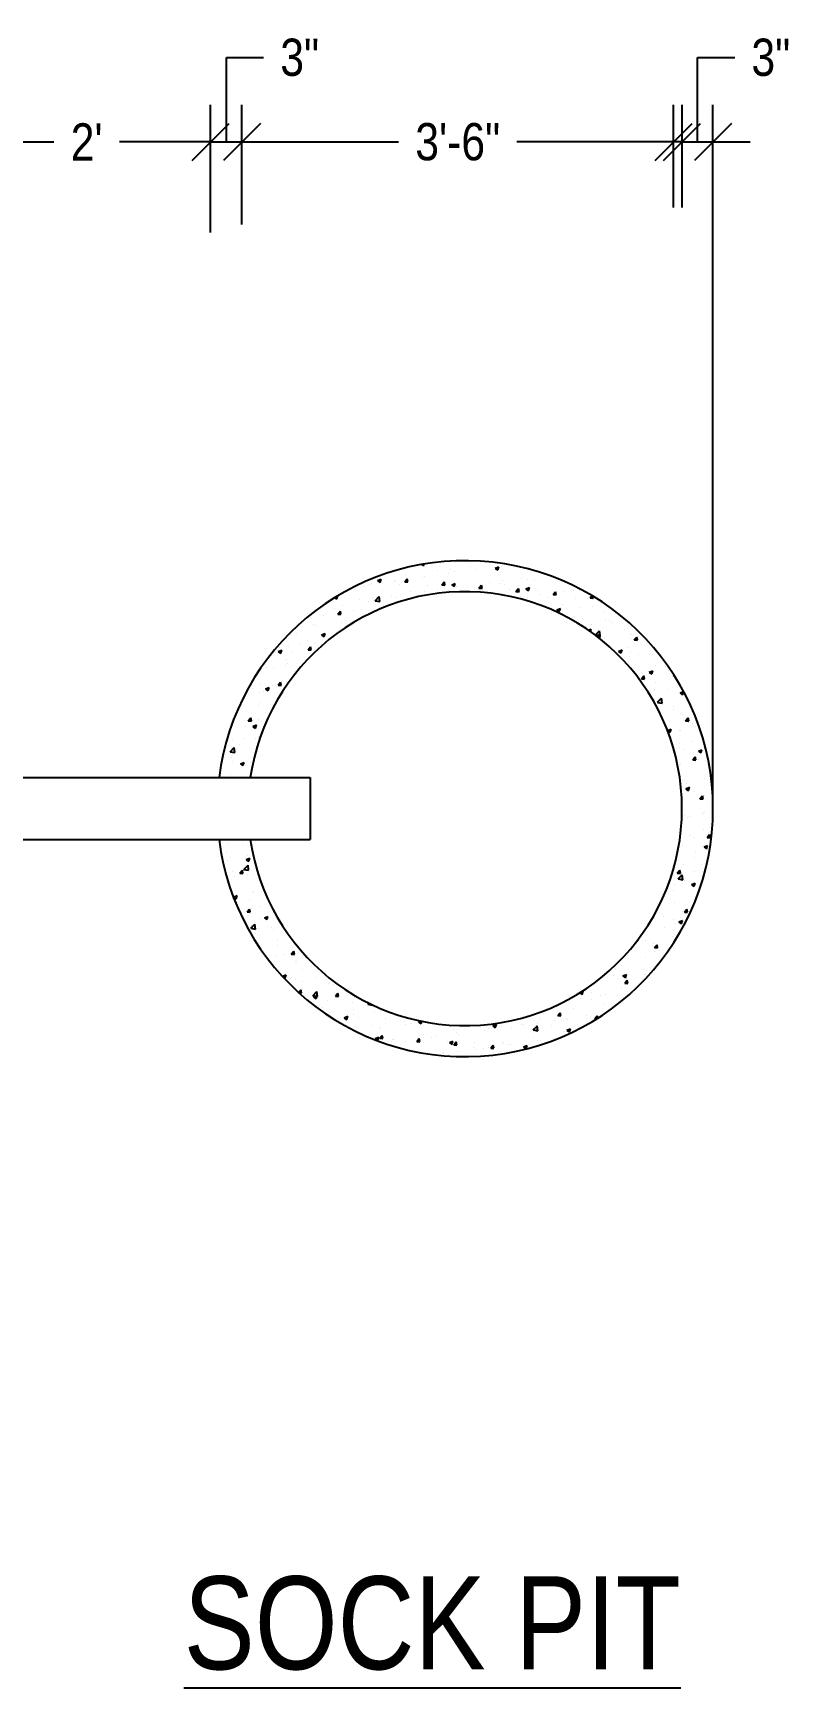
# Model space of a CAD drawing. Header units: inches. Extents: x 2738 to 3098, y 1543 to 1887.
# Drawn here: x 3024.2 to 3098.1, y 1727 to 1887.2 of the extents above; entities that cross this region are included whole.
import ezdxf

# ---------------------------------------------------------------- set-up
doc = ezdxf.new("R2010")
doc.units = ezdxf.units.IN
doc.header["$LTSCALE"] = 15
doc.header["$MEASUREMENT"] = 0
for name, color, linetype in [('Dim', 7, 'Continuous'), ('Hatch', 8, 'Continuous'), ('Pipe', 6, 'Continuous'), ('Sock Pit', 3, 'Continuous'), ('Text', 4, 'Continuous')]:
    doc.layers.add(name, color=color, linetype=linetype)
doc.styles.add('AR_Arial Narrow', font='ARIALN.TTF')
doc.dimstyles.new('AR_1.0_', dxfattribs={"dimscale": 20, "dimtxt": 0.18, "dimasz": 0.18, "dimexe": 0.18, "dimexo": 0.0625, "dimgap": 0.09, "dimtad": 0, "dimtih": 1, "dimtoh": 1, "dimdec": 4, "dimzin": 0, "dimdsep": 46, "dimlunit": 4, "dimtxsty": 'AR_Arial Narrow', "dimblk": 'OBLIQUE', "dimcen": 0.09, "dimadec": 0, "dimazin": 0, "dimtfac": 1, "dimtdec": 4, "dimtofl": 0, "dimtmove": 0, "dimatfit": 3, "dimfxl": 1, "dimtolj": 1, "dimtzin": 0, "dimarcsym": 0})

# ---------------------------------------------------------------- blocks, each defined once
blk = doc.blocks.new('_Oblique')
at = {"color": 0, "linetype": 'ByBlock', "lineweight": -2}
blk.add_line((-0.5, -0.5), (0.5, 0.5), dxfattribs=at)
blk = doc.blocks.new('*D31')
at = {"layer": 'Defpoints', "color": 0, "transparency": 16777216}
for p in [(3041.38, 1876.63), (3017.38, 1866.61), (3041.38, 1866.61)]:
    blk.add_point(p, dxfattribs=at)
at = {"layer": 'Dim', "color": 0, "lineweight": -2, "transparency": 16777216}
for p, q in [((3017.38, 1867.86), (3017.38, 1880.23)), ((3041.38, 1867.86), (3041.38, 1880.23)), ((3017.38, 1876.63), (3026.2, 1876.63)), ((3041.38, 1876.63), (3032.57, 1876.63))]:
    blk.add_line(p, q, dxfattribs=at)
at = {"layer": 'Dim', "color": 0, "lineweight": -2, "transparency": 16777216, "xscale": 3.6, "yscale": 3.6, "zscale": 3.6, "rotation": 180}
blk.add_blockref('_Oblique', (3017.38, 1876.63), dxfattribs=at)
at = {"layer": 'Dim', "color": 0, "lineweight": -2, "transparency": 16777216, "xscale": 3.6, "yscale": 3.6, "zscale": 3.6}
blk.add_blockref('_Oblique', (3041.38, 1876.63), dxfattribs=at)
at = {"layer": 'Dim', "color": 0, "transparency": 16777216, "insert": (3029.38, 1876.63), "char_height": 3.6, "attachment_point": 5, "style": 'AR_Arial Narrow'}
blk.add_mtext("\\A1;2'", dxfattribs=at)
blk = doc.blocks.new('*D32')
at = {"layer": 'Defpoints', "color": 0, "transparency": 16777216}
for p in [(3044.41, 1876.63), (3044.41, 1867.4), (3041.38, 1866.61)]:
    blk.add_point(p, dxfattribs=at)
at = {"layer": 'Dim', "color": 0, "lineweight": -2, "transparency": 16777216}
for p, q in [((3042.9, 1876.63), (3042.9, 1884.8)), ((3042.9, 1884.8), (3046.5, 1884.8)), ((3041.38, 1867.86), (3041.38, 1880.23)), ((3044.41, 1868.65), (3044.41, 1880.23)), ((3041.38, 1876.63), (3037.78, 1876.63)), ((3041.38, 1876.63), (3044.41, 1876.63)), ((3044.41, 1876.63), (3048.01, 1876.63))]:
    blk.add_line(p, q, dxfattribs=at)
at = {"layer": 'Dim', "color": 0, "lineweight": -2, "transparency": 16777216, "xscale": 3.6, "yscale": 3.6, "zscale": 3.6}
blk.add_blockref('_Oblique', (3041.38, 1876.63), dxfattribs=at)
at = {"layer": 'Dim', "color": 0, "lineweight": -2, "transparency": 16777216, "xscale": 3.6, "yscale": 3.6, "zscale": 3.6, "rotation": 180}
blk.add_blockref('_Oblique', (3044.41, 1876.63), dxfattribs=at)
at = {"layer": 'Dim', "color": 0, "transparency": 16777216, "insert": (3050, 1884.8), "char_height": 3.6, "attachment_point": 5, "style": 'AR_Arial Narrow'}
blk.add_mtext('\\A1;3"', dxfattribs=at)
blk = doc.blocks.new('*D33')
at = {"layer": 'Defpoints', "color": 0, "transparency": 16777216}
for p in [(3086.2, 1876.63), (3086.2, 1869.03), (3044.41, 1867.4)]:
    blk.add_point(p, dxfattribs=at)
at = {"layer": 'Dim', "color": 0, "lineweight": -2, "transparency": 16777216}
for p, q in [((3044.41, 1868.65), (3044.41, 1880.23)), ((3086.2, 1870.28), (3086.2, 1880.23)), ((3044.41, 1876.63), (3059.58, 1876.63)), ((3086.2, 1876.63), (3071.03, 1876.63))]:
    blk.add_line(p, q, dxfattribs=at)
at = {"layer": 'Dim', "color": 0, "lineweight": -2, "transparency": 16777216, "xscale": 3.6, "yscale": 3.6, "zscale": 3.6, "rotation": 180}
blk.add_blockref('_Oblique', (3044.41, 1876.63), dxfattribs=at)
at = {"layer": 'Dim', "color": 0, "lineweight": -2, "transparency": 16777216, "xscale": 3.6, "yscale": 3.6, "zscale": 3.6}
blk.add_blockref('_Oblique', (3086.2, 1876.63), dxfattribs=at)
at = {"layer": 'Dim', "color": 0, "transparency": 16777216, "insert": (3065.3, 1876.63), "char_height": 3.6, "width": 12.152, "attachment_point": 5, "style": 'AR_Arial Narrow'}
blk.add_mtext('\\A1;3\'-6"', dxfattribs=at)
blk = doc.blocks.new('*D34')
at = {"layer": 'Defpoints', "color": 0, "transparency": 16777216}
for p in [(3090.01, 1876.63), (3087.01, 1869.03), (3090.01, 1812.11)]:
    blk.add_point(p, dxfattribs=at)
at = {"layer": 'Dim', "color": 0, "lineweight": -2, "transparency": 16777216}
for p, q in [((3088.51, 1876.63), (3088.51, 1884.8)), ((3088.51, 1884.8), (3092.11, 1884.8)), ((3087.01, 1870.28), (3087.01, 1880.23)), ((3090.01, 1813.36), (3090.01, 1880.23)), ((3087.01, 1876.63), (3083.41, 1876.63)), ((3087.01, 1876.63), (3090.01, 1876.63)), ((3090.01, 1876.63), (3093.61, 1876.63))]:
    blk.add_line(p, q, dxfattribs=at)
at = {"layer": 'Dim', "color": 0, "lineweight": -2, "transparency": 16777216, "xscale": 3.6, "yscale": 3.6, "zscale": 3.6}
blk.add_blockref('_Oblique', (3087.01, 1876.63), dxfattribs=at)
at = {"layer": 'Dim', "color": 0, "lineweight": -2, "transparency": 16777216, "xscale": 3.6, "yscale": 3.6, "zscale": 3.6, "rotation": 180}
blk.add_blockref('_Oblique', (3090.01, 1876.63), dxfattribs=at)
at = {"layer": 'Dim', "color": 0, "transparency": 16777216, "insert": (3095.61, 1884.8), "char_height": 3.6, "attachment_point": 5, "style": 'AR_Arial Narrow'}
blk.add_mtext('\\A1;3"', dxfattribs=at)

msp = doc.modelspace()

# ---------------------------------------------------------------- linework, layer by layer
at = {"layer": 'Hatch', "linetype": 'Continuous'}
for p, q in [((3061.80349, 1835.73733), (3061.98026, 1835.6181)), ((3061.98023, 1835.61809), (3062.03359, 1835.77711)), ((3064.63645, 1835.3011), (3064.63645, 1835.3011)), ((3066.53011, 1835.5504), (3066.53011, 1835.5504)), ((3067.90256, 1835.56536), (3067.90256, 1835.56536)), ((3068.91719, 1835.38541), (3069.26729, 1835.5198)), ((3068.91719, 1835.38541), (3069.16591, 1835.21766)), ((3069.16588, 1835.21765), (3069.26726, 1835.5198)), ((3069.53705, 1835.54056), (3069.53705, 1835.54056)), ((3056.75468, 1833.82138), (3056.75468, 1833.82138)), ((3056.99616, 1833.91887), (3056.99616, 1833.91887)), ((3057.08164, 1834.30649), (3057.08164, 1834.30649)), ((3057.53043, 1834.1732), (3057.88053, 1834.30759)), ((3057.53043, 1834.1732), (3057.77915, 1834.00544)), ((3057.77912, 1834.00543), (3057.8805, 1834.30758)), ((3058.33334, 1834.47128), (3058.33334, 1834.47128)), ((3059.15477, 1834.06378), (3059.15477, 1834.06378)), ((3059.32186, 1834.17344), (3059.32186, 1834.17344)), ((3059.66527, 1833.8061), (3059.66527, 1833.8061)), ((3060.17825, 1834.07413), (3060.4193, 1834.3614)), ((3060.17825, 1834.07413), (3060.47711, 1834.04798)), ((3060.227, 1834.72058), (3060.227, 1834.72058)), ((3060.47709, 1834.04794), (3060.41928, 1834.36136)), ((3061.84739, 1834.49353), (3061.84739, 1834.49353)), ((3062.0707, 1834.56431), (3062.0707, 1834.56431)), ((3062.33438, 1833.69332), (3062.33438, 1833.69332)), ((3063.38475, 1835.13631), (3063.38475, 1835.13631)), ((3063.76455, 1833.76037), (3064.0056, 1834.04764)), ((3063.76455, 1833.76037), (3064.06341, 1833.73422)), ((3064.0634, 1833.73418), (3064.00558, 1834.0476)), ((3064.44433, 1834.86841), (3064.44433, 1834.86841)), ((3064.71608, 1833.77276), (3065.06617, 1833.90715)), ((3064.71608, 1833.77276), (3064.96479, 1833.605)), ((3064.96477, 1833.60499), (3065.06615, 1833.90714)), ((3064.98663, 1835.06483), (3064.98663, 1835.06483)), ((3067.01151, 1835.22046), (3067.01151, 1835.22046)), ((3067.35085, 1833.44661), (3067.5919, 1833.73388)), ((3067.6497, 1833.42042), (3067.59188, 1833.73384)), ((3068.37251, 1833.99407), (3068.37251, 1833.99407)), ((3069.47625, 1833.87609), (3069.47625, 1833.87609)), ((3069.62421, 1834.15886), (3069.62421, 1834.15886)), ((3069.81211, 1833.81558), (3069.81211, 1833.81558)), ((3071.51787, 1834.40817), (3071.51787, 1834.40817)), ((3072.07318, 1834.25097), (3072.07318, 1834.25097)), ((3072.72804, 1834.3161), (3072.72804, 1834.3161)), ((3053.38661, 1832.5219), (3053.57803, 1832.39278)), ((3053.57801, 1832.39278), (3053.67939, 1832.69492)), ((3053.65564, 1832.6858), (3053.67941, 1832.69493)), ((3055.38128, 1833.36002), (3055.38128, 1833.36002)), ((3055.76629, 1832.33443), (3055.76629, 1832.33443)), ((3056.23884, 1833.56326), (3056.23884, 1833.56326)), ((3056.69388, 1832.15691), (3056.69388, 1832.15691)), ((3057.01799, 1832.49922), (3057.01799, 1832.49922)), ((3057.30327, 1832.23345), (3057.74795, 1832.16448)), ((3057.30368, 1832.23388), (3057.69312, 1832.63976)), ((3057.74795, 1832.16449), (3057.69271, 1832.63934)), ((3058.05039, 1833.24725), (3058.05039, 1833.24725)), ((3058.91165, 1832.74852), (3058.91165, 1832.74852)), ((3059.26106, 1832.50897), (3059.26106, 1832.50897)), ((3060.71951, 1833.13447), (3060.71951, 1833.13447)), ((3061.7866, 1832.82906), (3061.7866, 1832.82906)), ((3062.0694, 1833.16425), (3062.0694, 1833.16425)), ((3063.3211, 1833.32904), (3063.3211, 1833.32904)), ((3063.38862, 1833.0217), (3063.38862, 1833.0217)), ((3064.38353, 1833.20394), (3064.38353, 1833.20394)), ((3065.00349, 1833.58055), (3065.00349, 1833.58055)), ((3065.21476, 1833.57835), (3065.21476, 1833.57835)), ((3066.89618, 1833.31505), (3066.89618, 1833.31505)), ((3066.95071, 1833.55599), (3066.95071, 1833.55599)), ((3067.35086, 1833.44661), (3067.64971, 1833.42046)), ((3067.6726, 1833.46778), (3067.6726, 1833.46778)), ((3070.34172, 1833.355), (3070.34172, 1833.355)), ((3070.93716, 1833.13285), (3071.1782, 1833.42011)), ((3070.93716, 1833.13285), (3071.23601, 1833.1067)), ((3071.236, 1833.10666), (3071.17818, 1833.42008)), ((3071.39596, 1832.68338), (3071.39596, 1832.68338)), ((3071.90173, 1833.37232), (3072.25182, 1833.50671)), ((3071.90173, 1833.37232), (3072.15044, 1833.20456)), ((3072.01238, 1832.5865), (3072.01238, 1832.5865)), ((3072.15041, 1833.20455), (3072.2518, 1833.5067)), ((3073.01083, 1833.24223), (3073.01083, 1833.24223)), ((3073.36027, 1832.85183), (3073.36027, 1832.85183)), ((3074.06507, 1832.5706), (3074.06507, 1832.5706)), ((3074.52346, 1832.81909), (3074.7645, 1833.10635)), ((3074.52346, 1832.81909), (3074.82232, 1832.79294)), ((3074.57956, 1832.93855), (3074.57956, 1832.93855)), ((3074.61197, 1833.01662), (3074.61197, 1833.01662)), ((3074.8223, 1832.7929), (3074.76448, 1833.10631)), ((3075.67994, 1833.12945), (3075.67994, 1833.12945)), ((3076.50563, 1833.26593), (3076.50563, 1833.26593)), ((3076.73418, 1832.45783), (3076.73418, 1832.45783)), ((3077.1051, 1833.25865), (3077.1051, 1833.25865)), ((3078.10976, 1832.50533), (3078.29407, 1832.72498)), ((3078.10976, 1832.50533), (3078.40862, 1832.47918)), ((3078.35347, 1832.33383), (3078.35347, 1832.33383)), ((3078.4086, 1832.47914), (3078.37184, 1832.67844)), ((3052.31653, 1830.81243), (3052.31653, 1830.81243)), ((3052.60854, 1831.9187), (3052.60854, 1831.9187)), ((3053.33229, 1831.4901), (3053.33229, 1831.4901)), ((3053.69941, 1830.94069), (3053.94045, 1831.22796)), ((3053.69941, 1830.94069), (3053.99827, 1830.91454)), ((3053.99825, 1830.9145), (3053.94044, 1831.22792)), ((3054.09694, 1831.78203), (3054.09694, 1831.78203)), ((3055.23246, 1831.31295), (3055.23246, 1831.31295)), ((3055.70264, 1830.52716), (3055.70264, 1830.52716)), ((3056.0014, 1831.37733), (3056.0014, 1831.37733)), ((3058.14839, 1831.81348), (3058.14839, 1831.81348)), ((3074.88626, 1831.35923), (3075.23636, 1831.49361)), ((3074.88626, 1831.35923), (3075.13498, 1831.19147)), ((3075.13495, 1831.19146), (3075.23633, 1831.49361)), ((3075.19028, 1831.29387), (3075.19028, 1831.29387)), ((3075.43754, 1831.83331), (3075.43754, 1831.83331)), ((3076.63561, 1830.73547), (3076.63561, 1830.73547)), ((3077.0443, 1831.59418), (3077.0443, 1831.59418)), ((3077.35429, 1830.47513), (3077.35429, 1830.47513)), ((3078.34804, 1831.70959), (3078.34804, 1831.70959)), ((3079.55154, 1831.236), (3079.55154, 1831.236)), ((3079.59974, 1831.87438), (3079.59974, 1831.87438)), ((3049.6895, 1829.0479), (3049.6895, 1829.0479)), ((3051.29319, 1829.94665), (3051.29319, 1829.94665)), ((3051.51061, 1829.79747), (3051.51061, 1829.79747)), ((3052.11275, 1828.93479), (3052.46284, 1829.06918)), ((3052.11275, 1828.93479), (3052.36146, 1828.76703)), ((3052.35861, 1828.93513), (3052.35861, 1828.93513)), ((3052.36143, 1828.76703), (3052.46281, 1829.06917)), ((3054.03615, 1830.11756), (3054.03615, 1830.11756)), ((3054.45094, 1830.36237), (3054.45094, 1830.36237)), ((3077.95515, 1829.37851), (3078.22089, 1829.48052)), ((3078.14262, 1829.24731), (3078.22087, 1829.48051)), ((3078.28439, 1829.90233), (3078.28439, 1829.90233)), ((3078.54516, 1828.9857), (3078.54516, 1828.9857)), ((3078.64809, 1828.92306), (3079.09277, 1828.85409)), ((3078.64851, 1828.92349), (3079.03795, 1829.32938)), ((3078.81133, 1828.75368), (3079.04456, 1829.03163)), ((3079.09277, 1828.8541), (3079.03753, 1829.32895)), ((3079.10236, 1828.71818), (3079.04454, 1829.03159)), ((3079.58043, 1830.30459), (3079.58043, 1830.30459)), ((3080.02341, 1830.36236), (3080.02341, 1830.36236)), ((3080.17805, 1830.15163), (3080.17805, 1830.15163)), ((3081.46109, 1829.48622), (3081.46109, 1829.48622)), ((3082.08682, 1828.99217), (3082.08682, 1828.99217)), ((3047.91163, 1827.32214), (3048.26173, 1827.45652)), ((3047.91163, 1827.32214), (3048.16035, 1827.15438)), ((3048.08418, 1827.72528), (3048.08418, 1827.72528)), ((3048.16032, 1827.15437), (3048.2617, 1827.45652)), ((3048.88263, 1827.78095), (3048.88263, 1827.78095)), ((3049.19416, 1827.32858), (3049.19416, 1827.32858)), ((3049.97784, 1827.97459), (3049.97784, 1827.97459)), ((3050.74374, 1828.37628), (3050.74374, 1828.37628)), ((3050.80686, 1827.49349), (3051.04791, 1827.78076)), ((3050.80686, 1827.49349), (3051.10572, 1827.46734)), ((3051.10571, 1827.4673), (3051.04789, 1827.78072)), ((3051.44981, 1828.133), (3051.44981, 1828.133)), ((3078.82598, 1828.7424), (3079.10237, 1828.71822)), ((3079.51963, 1828.64012), (3079.51963, 1828.64012)), ((3080.85533, 1827.33304), (3081.20543, 1827.46743)), ((3080.85533, 1827.33304), (3081.10405, 1827.16528)), ((3081.10402, 1827.16527), (3081.2054, 1827.46742)), ((3081.71885, 1827.69461), (3081.71885, 1827.69461)), ((3082.02045, 1828.5953), (3082.02045, 1828.5953)), ((3082.02602, 1827.3277), (3082.02602, 1827.3277)), ((3082.38981, 1828.43061), (3082.63086, 1828.71787)), ((3082.38982, 1828.43061), (3082.68867, 1828.40446)), ((3082.68866, 1828.40442), (3082.63084, 1828.71783)), ((3083.27215, 1828.76009), (3083.27215, 1828.76009)), ((3046.76883, 1825.75322), (3046.76883, 1825.75322)), ((3047.4763, 1825.73023), (3047.4763, 1825.73023)), ((3048.66249, 1826.00253), (3048.66249, 1826.00253)), ((3048.69474, 1826.50636), (3048.69474, 1826.50636)), ((3048.82183, 1826.11648), (3048.82183, 1826.11648)), ((3050.39223, 1826.23075), (3050.39223, 1826.23075)), ((3081.9568, 1826.78803), (3081.9568, 1826.78803)), ((3082.77308, 1827.02298), (3082.77308, 1827.02298)), ((3083.85046, 1827.03733), (3083.85046, 1827.03733)), ((3084.17059, 1827.00343), (3084.17059, 1827.00343)), ((3084.49075, 1825.98333), (3084.49075, 1825.98333)), ((3085.36866, 1825.90559), (3085.36866, 1825.90559)), ((3046.1641, 1824.07713), (3046.1641, 1824.07713)), ((3047.91432, 1824.04629), (3048.15536, 1824.33356)), ((3048.21316, 1824.0201), (3048.15535, 1824.33352)), ((3048.76103, 1824.45201), (3048.76103, 1824.45201)), ((3082.45273, 1825.40507), (3082.45273, 1825.40507)), ((3082.53512, 1825.06527), (3082.53512, 1825.06527)), ((3083.08357, 1824.66964), (3083.32462, 1824.95691)), ((3083.08357, 1824.66965), (3083.38243, 1824.6435)), ((3083.38241, 1824.64346), (3083.3246, 1824.95687)), ((3083.3932, 1825.04029), (3083.3932, 1825.04029)), ((3083.83987, 1825.31994), (3084.18996, 1825.45433)), ((3083.83987, 1825.31994), (3084.08858, 1825.15218)), ((3084.08856, 1825.15218), (3084.18994, 1825.45432)), ((3084.42995, 1824.31886), (3084.42995, 1824.31886)), ((3085.69287, 1825.481), (3085.69287, 1825.481)), ((3086.06231, 1824.92751), (3086.06231, 1824.92751)), ((3045.45349, 1823.78117), (3045.45349, 1823.78117)), ((3046.10619, 1823.39253), (3046.10619, 1823.39253)), ((3046.46992, 1823.47992), (3046.46992, 1823.47992)), ((3046.69506, 1823.69639), (3047.04515, 1823.83077)), ((3046.69506, 1823.69639), (3046.94377, 1823.52863)), ((3046.94374, 1823.52862), (3047.04512, 1823.83077)), ((3047.34715, 1824.03047), (3047.34715, 1824.03047)), ((3047.72107, 1823.95138), (3047.72107, 1823.95138)), ((3047.91432, 1824.04629), (3048.21318, 1824.02014)), ((3084.36228, 1823.65529), (3084.36228, 1823.65529)), ((3084.36915, 1822.65439), (3084.36915, 1822.65439)), ((3084.37752, 1823.50894), (3084.37752, 1823.50894)), ((3084.64761, 1822.39771), (3085.03705, 1822.80359)), ((3085.09187, 1822.32831), (3085.03663, 1822.80316)), ((3085.62922, 1823.67373), (3085.62922, 1823.67373)), ((3086.8244, 1823.30685), (3087.16529, 1823.4377)), ((3086.82441, 1823.30685), (3087.07312, 1823.13909)), ((3086.96609, 1823.02927), (3086.96609, 1823.02927)), ((3087.07309, 1823.13908), (3087.17021, 1823.42851)), ((3044.0572, 1821.52261), (3044.0572, 1821.52261)), ((3044.13814, 1821.80911), (3044.13814, 1821.80911)), ((3045.02177, 1820.59909), (3045.26282, 1820.88636)), ((3045.32062, 1820.5729), (3045.2628, 1820.88632)), ((3046.0318, 1822.05841), (3046.0318, 1822.05841)), ((3046.1033, 1822.41266), (3046.1033, 1822.41266)), ((3046.72631, 1821.40983), (3046.72631, 1821.40983)), ((3084.64719, 1822.39727), (3085.09187, 1822.3283)), ((3085.08864, 1822.37254), (3085.08864, 1822.37254)), ((3086.14288, 1821.70091), (3086.14288, 1821.70091)), ((3086.20753, 1821.95098), (3086.20753, 1821.95098)), ((3086.90529, 1821.3648), (3086.90529, 1821.3648)), ((3087.07177, 1821.1725), (3087.07177, 1821.1725)), ((3087.36363, 1820.59492), (3087.60467, 1820.88219)), ((3087.66247, 1820.56874), (3087.60466, 1820.88215)), ((3043.34755, 1819.99608), (3043.34755, 1819.99608)), ((3043.51697, 1820.4281), (3043.51697, 1820.4281)), ((3044.71645, 1820.08635), (3044.71645, 1820.08635)), ((3045.02178, 1820.59909), (3045.32063, 1820.57294)), ((3045.47848, 1820.07064), (3045.82857, 1820.20502)), ((3045.47848, 1820.07064), (3045.72719, 1819.90288)), ((3045.72717, 1819.90287), (3045.82855, 1820.20502)), ((3046.0425, 1820.74819), (3046.0425, 1820.74819)), ((3046.26348, 1820.4966), (3046.26348, 1820.4966)), ((3085.60783, 1819.6811), (3085.95792, 1819.81549)), ((3085.60783, 1819.6811), (3085.85654, 1819.51334)), ((3085.85651, 1819.51333), (3085.9579, 1819.81548)), ((3086.76299, 1819.71822), (3086.76299, 1819.71822)), ((3086.84449, 1819.70033), (3086.84449, 1819.70033)), ((3087.36363, 1820.59492), (3087.66249, 1820.56878)), ((3088.04994, 1820.39465), (3088.04994, 1820.39465)), ((3088.26985, 1820.07466), (3088.26985, 1820.07466)), ((3043.08352, 1818.96763), (3043.08352, 1818.96763)), ((3043.28375, 1817.6221), (3043.67319, 1818.02798)), ((3043.4011, 1818.11429), (3043.4011, 1818.11429)), ((3043.45617, 1818.76363), (3043.45617, 1818.76363)), ((3043.72802, 1817.55271), (3043.67278, 1818.02756)), ((3044.13776, 1818.29601), (3044.13776, 1818.29601)), ((3044.54563, 1818.89824), (3044.54563, 1818.89824)), ((3045.75264, 1818.85486), (3045.75264, 1818.85486)), ((3045.9817, 1819.08372), (3045.9817, 1819.08372)), ((3086.73459, 1818.42259), (3086.73459, 1818.42259)), ((3086.78369, 1818.03586), (3086.78369, 1818.03586)), ((3087.26347, 1817.82436), (3087.26347, 1817.82436)), ((3087.98629, 1818.58738), (3087.98629, 1818.58738)), ((3088.59236, 1817.668), (3088.94246, 1817.80239)), ((3088.59236, 1817.668), (3088.84108, 1817.50025)), ((3088.84105, 1817.50024), (3088.94243, 1817.80238)), ((3043.28334, 1817.62167), (3043.72803, 1817.5527)), ((3043.39537, 1817.09916), (3043.39537, 1817.09916)), ((3043.53925, 1816.64794), (3043.53925, 1816.64794)), ((3044.2619, 1816.44489), (3044.612, 1816.57927)), ((3044.2619, 1816.44489), (3044.51062, 1816.27713)), ((3044.51059, 1816.27712), (3044.61197, 1816.57927)), ((3044.75788, 1816.31331), (3044.75788, 1816.31331)), ((3045.24351, 1816.55796), (3045.24351, 1816.55796)), ((3086.67094, 1816.61532), (3086.67094, 1816.61532)), ((3086.72289, 1816.37139), (3086.72289, 1816.37139)), ((3086.84356, 1816.49162), (3086.84356, 1816.49162)), ((3088.05739, 1816.83396), (3088.29843, 1817.12123)), ((3088.05739, 1816.83396), (3088.35625, 1816.80782)), ((3088.35623, 1816.80778), (3088.29841, 1817.12119)), ((3088.45843, 1817.05047), (3088.45843, 1817.05047)), ((3088.5646, 1816.86462), (3088.5646, 1816.86462)), ((3089.29007, 1816.72345), (3089.29007, 1816.72345)), ((3089.51267, 1816.37884), (3089.51267, 1816.37884)), ((3043.33457, 1815.43469), (3043.33457, 1815.43469)), ((3087.05703, 1814.84104), (3087.05703, 1814.84104)), ((3087.24925, 1814.89256), (3087.24925, 1814.89256)), ((3087.46367, 1814.50892), (3087.46367, 1814.50892)), ((3089.22927, 1815.05898), (3089.22927, 1815.05898)), ((3087.37579, 1814.04225), (3087.72588, 1814.17664)), ((3087.37579, 1814.04225), (3087.6245, 1813.8745)), ((3087.62447, 1813.87449), (3087.72585, 1814.17663)), ((3088.25511, 1813.7432), (3088.25511, 1813.7432)), ((3088.75114, 1813.073), (3088.99219, 1813.36027)), ((3088.75114, 1813.073), (3089.05, 1813.04686)), ((3089.04998, 1813.04682), (3088.99217, 1813.36023)), ((3089.09165, 1813.33623), (3089.09165, 1813.33623)), ((3089.16848, 1813.39451), (3089.16848, 1813.39451)), ((3087.24872, 1811.4929), (3087.24872, 1811.4929)), ((3087.54424, 1811.28232), (3087.54424, 1811.28232)), ((3087.77631, 1811.36417), (3087.77631, 1811.36417)), ((3089.02801, 1811.52896), (3089.02801, 1811.52896)), ((3089.10768, 1811.73004), (3089.10768, 1811.73004)), ((3089.15911, 1811.84117), (3089.15911, 1811.84117)), ((3089.04688, 1810.06557), (3089.04688, 1810.06557)), ((3089.60632, 1809.80621), (3089.60632, 1809.80621)), ((3043.09137, 1808.77681), (3043.09137, 1808.77681)), ((3043.12748, 1809.08382), (3043.12748, 1809.08382)), ((3044.48488, 1808.54904), (3044.48488, 1808.54904)), ((3087.04229, 1808.50958), (3087.04229, 1808.50958)), ((3087.71266, 1809.5569), (3087.71266, 1809.5569)), ((3088.16435, 1809.29963), (3088.16435, 1809.29963)), ((3088.98608, 1808.4011), (3088.98608, 1808.4011)), ((3089.14374, 1808.40341), (3089.49384, 1808.5378)), ((3089.14375, 1808.40341), (3089.39246, 1808.23565)), ((3089.39243, 1808.23564), (3089.49381, 1808.53779)), ((3089.4449, 1809.31204), (3089.68594, 1809.59931)), ((3089.4449, 1809.31204), (3089.74376, 1809.2859)), ((3089.74374, 1809.28585), (3089.68593, 1809.59927)), ((3042.87001, 1807.99019), (3042.87001, 1807.99019)), ((3043.03057, 1807.11234), (3043.03057, 1807.11234)), ((3043.31807, 1807.33316), (3043.31807, 1807.33316)), ((3044.60954, 1806.22572), (3044.99899, 1806.6316)), ((3044.81329, 1807.18029), (3045.16338, 1807.31468)), ((3044.81329, 1807.18029), (3045.062, 1807.01253)), ((3044.96988, 1807.52749), (3044.96988, 1807.52749)), ((3045.05381, 1806.15633), (3044.99857, 1806.63118)), ((3045.06197, 1807.01252), (3045.16335, 1807.31467)), ((3087.19068, 1806.74465), (3087.19068, 1806.74465)), ((3088.24036, 1807.41175), (3088.24036, 1807.41175)), ((3088.29097, 1807.83415), (3088.29097, 1807.83415)), ((3088.92528, 1806.73663), (3088.92528, 1806.73663)), ((3042.96977, 1805.44787), (3042.96977, 1805.44787)), ((3043.49012, 1806.0075), (3043.49012, 1806.0075)), ((3043.65453, 1805.55543), (3043.65453, 1805.55543)), ((3044.2105, 1805.86901), (3044.45155, 1806.15628)), ((3044.2105, 1805.86901), (3044.50936, 1805.84286)), ((3044.50934, 1805.84282), (3044.45153, 1806.15624)), ((3044.51614, 1806.23533), (3044.51614, 1806.23533)), ((3044.60913, 1806.22529), (3045.05382, 1806.15632)), ((3044.90623, 1805.72022), (3044.90623, 1805.72022)), ((3045.4953, 1805.76797), (3045.4953, 1805.76797)), ((3086.35809, 1806.38458), (3086.35809, 1806.38458)), ((3086.55235, 1805.86484), (3086.7934, 1806.15211)), ((3086.55236, 1805.86484), (3086.85121, 1805.8387)), ((3086.63587, 1805.30269), (3087.08056, 1805.23373)), ((3086.6363, 1805.30314), (3087.02574, 1805.70902)), ((3086.8512, 1805.83865), (3086.79338, 1806.15207)), ((3086.97562, 1805.86209), (3086.97562, 1805.86209)), ((3087.08055, 1805.23374), (3087.02531, 1805.70858)), ((3087.23398, 1805.16144), (3087.23398, 1805.16144)), ((3087.92717, 1804.77766), (3088.27726, 1804.91205)), ((3088.17585, 1804.60989), (3088.27724, 1804.91204)), ((3088.24492, 1806.07303), (3088.24492, 1806.07303)), ((3088.86448, 1805.07216), (3088.86448, 1805.07216)), ((3043.50976, 1803.98503), (3043.50976, 1803.98503)), ((3043.59088, 1803.74816), (3043.59088, 1803.74816)), ((3043.59671, 1803.55454), (3043.9468, 1803.68893)), ((3043.59671, 1803.55454), (3043.84542, 1803.38678)), ((3043.8454, 1803.38677), (3043.94678, 1803.68892)), ((3045.18556, 1803.33975), (3045.18556, 1803.33975)), ((3045.43451, 1804.1035), (3045.43451, 1804.1035)), ((3045.48454, 1803.99747), (3045.48454, 1803.99747)), ((3046.42569, 1804.48555), (3046.42569, 1804.48555)), ((3085.66028, 1803.89003), (3085.66028, 1803.89003)), ((3086.19592, 1804.20311), (3086.19592, 1804.20311)), ((3086.2973, 1804.72011), (3086.2973, 1804.72011)), ((3087.92717, 1804.77766), (3088.17588, 1804.6099)), ((3044.90426, 1802.10805), (3045.1453, 1802.39531)), ((3044.90426, 1802.10805), (3045.20312, 1802.0819)), ((3045.2031, 1802.08186), (3045.14529, 1802.39528)), ((3045.37371, 1802.43903), (3045.37371, 1802.43903)), ((3046.2398, 1802.66812), (3046.2398, 1802.66812)), ((3046.58124, 1801.54145), (3046.93134, 1801.67583)), ((3046.82993, 1801.37368), (3046.93131, 1801.67583)), ((3047.32695, 1802.44113), (3047.32695, 1802.44113)), ((3085.22225, 1801.64813), (3085.22225, 1801.64813)), ((3086.2365, 1803.05564), (3086.2365, 1803.05564)), ((3087.02754, 1802.17813), (3087.02754, 1802.17813)), ((3087.24611, 1802.10388), (3087.48716, 1802.39115)), ((3087.24611, 1802.10388), (3087.54497, 1802.07773)), ((3087.54495, 1802.07769), (3087.48714, 1802.39111)), ((3087.50268, 1802.3337), (3087.50268, 1802.3337)), ((3045.27203, 1800.5271), (3045.71671, 1800.45813)), ((3045.27244, 1800.52753), (3045.66188, 1800.93342)), ((3045.31291, 1800.77456), (3045.31291, 1800.77456)), ((3045.71671, 1800.45814), (3045.66146, 1800.93299)), ((3046.0116, 1800.46908), (3046.0116, 1800.46908)), ((3046.21925, 1801.50223), (3046.21925, 1801.50223)), ((3046.58124, 1801.54145), (3046.82996, 1801.37369)), ((3046.85992, 1800.68543), (3046.85992, 1800.68543)), ((3047.2633, 1800.63386), (3047.2633, 1800.63386)), ((3047.41733, 1800.4044), (3047.41733, 1800.4044)), ((3047.90984, 1801.14944), (3047.90984, 1801.14944)), ((3085.30969, 1800.57977), (3085.30969, 1800.57977)), ((3086.1757, 1801.39117), (3086.1757, 1801.39117)), ((3086.18733, 1800.36164), (3086.18733, 1800.36164)), ((3086.27649, 1800.97651), (3086.27649, 1800.97651)), ((3086.71059, 1801.15191), (3087.06068, 1801.2863)), ((3086.71059, 1801.15191), (3086.9593, 1800.98415)), ((3086.95928, 1800.98414), (3087.06066, 1801.28629)), ((3047.84161, 1798.91111), (3047.84161, 1798.91111)), ((3047.84904, 1799.48497), (3047.84904, 1799.48497)), ((3049.32688, 1798.65462), (3049.32688, 1798.65462)), ((3082.72242, 1799.39562), (3082.75819, 1799.37149)), ((3082.75817, 1799.37149), (3082.80128, 1799.49999)), ((3083.51796, 1799.35182), (3083.51796, 1799.35182)), ((3084.22749, 1799.10659), (3084.22749, 1799.10659)), ((3084.35357, 1798.65668), (3084.59461, 1798.94395)), ((3084.35357, 1798.65668), (3084.65243, 1798.63053)), ((3084.65241, 1798.63049), (3084.5946, 1798.94391)), ((3086.1149, 1799.7267), (3086.1149, 1799.7267)), ((3047.78824, 1797.8205), (3047.78824, 1797.8205)), ((3048.55536, 1798.01768), (3048.55536, 1798.01768)), ((3049.18431, 1798.03333), (3049.42536, 1798.32059)), ((3049.18432, 1798.03333), (3049.48317, 1798.00718)), ((3049.48316, 1798.00714), (3049.42534, 1798.32055)), ((3049.60959, 1797.34605), (3049.60959, 1797.34605)), ((3049.68402, 1797.35478), (3049.68402, 1797.35478)), ((3081.71423, 1797.97386), (3081.71423, 1797.97386)), ((3083.45716, 1797.68735), (3083.45716, 1797.68735)), ((3084.3033, 1798.32946), (3084.3033, 1798.32946)), ((3084.87198, 1798.38958), (3084.87198, 1798.38958)), ((3048.3492, 1795.9026), (3048.69929, 1796.03699)), ((3048.3492, 1795.9026), (3048.59791, 1795.73484)), ((3048.59789, 1795.73484), (3048.69927, 1796.03698)), ((3049.12044, 1795.6713), (3049.12044, 1795.6713)), ((3049.62037, 1795.54751), (3049.62037, 1795.54751)), ((3050.22971, 1795.36336), (3050.22971, 1795.36336)), ((3050.29463, 1796.50808), (3050.29463, 1796.50808)), ((3051.51403, 1795.79681), (3051.51403, 1795.79681)), ((3052.03637, 1796.17183), (3052.03637, 1796.17183)), ((3052.89882, 1795.25058), (3052.89882, 1795.25058)), ((3080.39888, 1796.0018), (3080.39888, 1796.0018)), ((3080.5847, 1796.66438), (3080.5847, 1796.66438)), ((3080.87083, 1795.70279), (3080.87083, 1795.70279)), ((3081.2929, 1795.9135), (3081.643, 1796.04789)), ((3081.2929, 1795.9135), (3081.54162, 1795.74574)), ((3081.46102, 1795.20948), (3081.70207, 1795.49675)), ((3081.54159, 1795.74574), (3081.64297, 1796.04788)), ((3081.63894, 1795.99276), (3081.63894, 1795.99276)), ((3081.75986, 1795.18329), (3081.70205, 1795.49671)), ((3083.25381, 1796.55161), (3083.25381, 1796.55161)), ((3083.39636, 1796.02288), (3083.39636, 1796.02288)), ((3083.55664, 1796.41752), (3083.55664, 1796.41752)), ((3049.90868, 1794.30885), (3050.11912, 1794.55963)), ((3049.95676, 1794.26548), (3050.17693, 1794.24622)), ((3050.17691, 1794.24618), (3050.1191, 1794.55959)), ((3050.23383, 1794.84362), (3050.23383, 1794.84362)), ((3050.31852, 1794.57347), (3050.31852, 1794.57347)), ((3051.27113, 1794.00131), (3051.71581, 1793.93234)), ((3051.27154, 1794.00175), (3051.66099, 1794.40763)), ((3051.33374, 1793.88951), (3051.68383, 1794.02389)), ((3051.33374, 1793.88951), (3051.58245, 1793.72175)), ((3051.58242, 1793.72174), (3051.68381, 1794.02389)), ((3051.71581, 1793.93235), (3051.66056, 1794.4072)), ((3052.75936, 1795.16371), (3052.75936, 1795.16371)), ((3053.23445, 1795.07399), (3053.23445, 1795.07399)), ((3053.35643, 1794.24048), (3053.35643, 1794.24048)), ((3053.46437, 1793.95861), (3053.70542, 1794.24587)), ((3053.46437, 1793.95861), (3053.76323, 1793.93246)), ((3053.76321, 1793.93242), (3053.7054, 1794.24583)), ((3054.60813, 1794.40527), (3054.60813, 1794.40527)), ((3055.2955, 1793.87412), (3055.2955, 1793.87412)), ((3077.1141, 1794.2858), (3077.3405, 1794.13309)), ((3077.18988, 1793.78044), (3077.18988, 1793.78044)), ((3077.21124, 1794.3467), (3077.44188, 1794.43523)), ((3077.34048, 1794.13308), (3077.44186, 1794.43523)), ((3078.24285, 1793.68626), (3078.24285, 1793.68626)), ((3078.26501, 1794.34509), (3078.26501, 1794.34509)), ((3079.08354, 1794.02974), (3079.08354, 1794.02974)), ((3079.58994, 1794.12284), (3079.58994, 1794.12284)), ((3080.81003, 1794.03832), (3080.81003, 1794.03832)), ((3081.18094, 1794.84562), (3081.18094, 1794.84562)), ((3081.46102, 1795.20948), (3081.75988, 1795.18333)), ((3082.24129, 1794.44547), (3082.24129, 1794.44547)), ((3051.92515, 1792.69561), (3051.92515, 1792.69561)), ((3052.22807, 1792.82369), (3052.22807, 1792.82369)), ((3052.69856, 1793.49924), (3052.69856, 1793.49924)), ((3052.97939, 1792.02398), (3052.97939, 1792.02398)), ((3053.29278, 1792.43321), (3053.29278, 1792.43321)), ((3054.59426, 1792.58283), (3054.59426, 1792.58283)), ((3055.144, 1793.32421), (3055.144, 1793.32421)), ((3055.18644, 1792.68252), (3055.18644, 1792.68252)), ((3055.2347, 1792.20965), (3055.2347, 1792.20965)), ((3056.60733, 1793.17371), (3057.05202, 1793.10474)), ((3056.60775, 1793.17415), (3056.70875, 1793.27942)), ((3057.05201, 1793.10475), (3057.0509, 1793.11428)), ((3057.26337, 1792.47006), (3057.26337, 1792.47006)), ((3057.80188, 1792.5617), (3057.80188, 1792.5617)), ((3073.63122, 1792.24621), (3073.63122, 1792.24621)), ((3074.98218, 1792.07604), (3075.22322, 1792.36331)), ((3074.98218, 1792.07604), (3075.28104, 1792.0499)), ((3075.28102, 1792.04986), (3075.22321, 1792.36327)), ((3075.64591, 1793.31138), (3075.64591, 1793.31138)), ((3076.54715, 1792.74674), (3076.54715, 1792.74674)), ((3077.76819, 1792.05768), (3077.76819, 1792.05768)), ((3078.18205, 1792.0218), (3078.18205, 1792.0218)), ((3078.56848, 1791.76228), (3078.80952, 1792.04955)), ((3078.84942, 1791.83312), (3078.80951, 1792.04951)), ((3079.46308, 1793.24726), (3079.46308, 1793.24726)), ((3054.31827, 1791.87641), (3054.66837, 1792.0108)), ((3054.31827, 1791.87641), (3054.56699, 1791.70865)), ((3054.56696, 1791.70865), (3054.66834, 1792.01079)), ((3055.6485, 1791.91121), (3055.6485, 1791.91121)), ((3057.02885, 1791.12619), (3057.02885, 1791.12619)), ((3057.74108, 1790.89723), (3057.74108, 1790.89723)), ((3057.85349, 1790.84142), (3057.85349, 1790.84142)), ((3058.28055, 1791.29097), (3058.28055, 1791.29097)), ((3058.31761, 1791.79843), (3058.31761, 1791.79843)), ((3060.1742, 1791.54028), (3060.1742, 1791.54028)), ((3060.26661, 1791.21733), (3060.26661, 1791.21733)), ((3060.76942, 1791.34194), (3060.76942, 1791.34194)), ((3060.98672, 1791.68566), (3060.98672, 1791.68566)), ((3061.50392, 1791.47597), (3061.70627, 1791.55365)), ((3061.50392, 1791.47597), (3061.75263, 1791.30822)), ((3061.75261, 1791.30821), (3061.82663, 1791.52883)), ((3064.88343, 1790.74464), (3064.88343, 1790.74464)), ((3067.89546, 1790.59989), (3067.89546, 1790.59989)), ((3068.31972, 1790.81377), (3068.31972, 1790.81377)), ((3068.68957, 1791.07553), (3069.03966, 1791.20992)), ((3068.68957, 1791.07553), (3068.93828, 1790.90778)), ((3068.93825, 1790.90777), (3069.03964, 1791.20992)), ((3069.57142, 1790.97856), (3069.57142, 1790.97856)), ((3070.4924, 1790.97477), (3070.4924, 1790.97477)), ((3071.46508, 1791.22786), (3071.46508, 1791.22786)), ((3071.66317, 1791.23456), (3071.66317, 1791.23456)), ((3072.61595, 1790.69091), (3073.06063, 1790.62195)), ((3072.61637, 1790.69136), (3073.00581, 1791.09724)), ((3073.06062, 1790.62196), (3073.00538, 1791.09681)), ((3073.05958, 1791.32682), (3073.05958, 1791.32682)), ((3073.27805, 1791.79341), (3073.27805, 1791.79341)), ((3074.33228, 1791.12179), (3074.33228, 1791.12179)), ((3074.62283, 1791.64359), (3074.62283, 1791.64359)), ((3075.54077, 1790.49643), (3075.54077, 1790.49643)), ((3075.58512, 1791.64691), (3075.58512, 1791.64691)), ((3075.87453, 1791.80838), (3075.87453, 1791.80838)), ((3075.87521, 1790.6751), (3076.22531, 1790.80948)), ((3075.87522, 1790.6751), (3076.12393, 1790.50734)), ((3075.94716, 1791.68064), (3075.94716, 1791.68064)), ((3076.1239, 1790.50733), (3076.22528, 1790.80948)), ((3077.0014, 1791.00901), (3077.0014, 1791.00901)), ((3078.56848, 1791.76228), (3078.71621, 1791.74936)), ((3057.30281, 1789.86332), (3057.6529, 1789.99771)), ((3057.30281, 1789.86332), (3057.55152, 1789.69556)), ((3057.55149, 1789.69555), (3057.65288, 1789.9977)), ((3057.74443, 1789.88388), (3057.98548, 1790.17115)), ((3057.74443, 1789.88388), (3058.04329, 1789.85774)), ((3058.04327, 1789.8577), (3057.98546, 1790.17111)), ((3058.85886, 1789.56822), (3058.85886, 1789.56822)), ((3058.93773, 1789.81574), (3058.93773, 1789.81574)), ((3059.05157, 1789.74359), (3059.05157, 1789.74359)), ((3060.20581, 1789.55286), (3060.20581, 1789.55286)), ((3061.33073, 1789.57012), (3061.57178, 1789.85739)), ((3061.33073, 1789.57012), (3061.62959, 1789.54398)), ((3061.62957, 1789.54394), (3061.57176, 1789.85735)), ((3061.60684, 1789.70297), (3061.60684, 1789.70297)), ((3061.9675, 1790.24411), (3061.9675, 1790.24411)), ((3062.01661, 1789.98395), (3062.01661, 1789.98395)), ((3062.80275, 1789.92774), (3062.80275, 1789.92774)), ((3063.26831, 1790.14874), (3063.26831, 1790.14874)), ((3064.27595, 1789.59019), (3064.27595, 1789.59019)), ((3064.48846, 1789.46288), (3064.83855, 1789.59727)), ((3064.48846, 1789.46288), (3064.73717, 1789.29512)), ((3064.73714, 1789.29511), (3064.83852, 1789.59726)), ((3064.91703, 1789.25636), (3065.15808, 1789.54363)), ((3064.91703, 1789.25636), (3065.21589, 1789.23022)), ((3065.21587, 1789.23018), (3065.15806, 1789.54359)), ((3065.16197, 1790.39804), (3065.16197, 1790.39804)), ((3065.36993, 1790.27979), (3065.36993, 1790.27979)), ((3066.79298, 1788.99486), (3066.79298, 1788.99486)), ((3066.94506, 1789.47742), (3066.94506, 1789.47742)), ((3067.00437, 1788.84171), (3067.00437, 1788.84171)), ((3067.83467, 1788.93542), (3067.83467, 1788.93542)), ((3068.25607, 1789.0065), (3068.25607, 1789.0065)), ((3068.50333, 1788.9426), (3068.74438, 1789.22987)), ((3068.50333, 1788.9426), (3068.80219, 1788.91646)), ((3068.80217, 1788.91642), (3068.74436, 1789.22983)), ((3069.61417, 1789.36464), (3069.61417, 1789.36464)), ((3069.70891, 1789.49538), (3069.70891, 1789.49538)), ((3070.14973, 1789.2558), (3070.14973, 1789.2558)), ((3070.4316, 1789.3103), (3070.4316, 1789.3103)), ((3071.6741, 1789.06244), (3072.0242, 1789.19683)), ((3071.6741, 1789.06244), (3071.92281, 1788.89468)), ((3071.92279, 1788.89467), (3072.02417, 1789.19682)), ((3072.28329, 1789.25187), (3072.28329, 1789.25187)), ((3072.62484, 1789.99591), (3072.62484, 1789.99591)), ((3072.99878, 1789.66235), (3072.99878, 1789.66235)), ((3073.30748, 1789.67153), (3073.30748, 1789.67153)), ((3074.55918, 1789.83632), (3074.55918, 1789.83632)), ((3063.84662, 1788.42598), (3063.84662, 1788.42598)), ((3063.87705, 1788.49433), (3063.87705, 1788.49433)), ((3065.30913, 1788.61532), (3065.30913, 1788.61532))]:
    msp.add_line(p, q, dxfattribs=at)
at = {"layer": 'Pipe'}
for p, q in [((2996.38335, 1815.10842), (3051.0065, 1815.10842)), ((3051.0065, 1815.10842), (3051.0065, 1809.10842)), ((2996.38335, 1809.10842), (3051.0065, 1809.10842))]:
    msp.add_line(p, q, dxfattribs=at)
at = {"layer": 'Sock Pit'}
for radius, start, end in [(24, 187.1807558, 172.8192442), (21, 188.2132107, 171.7867893)]:
    msp.add_arc((3066.00761, 1812.10842), radius, start, end, dxfattribs=at)

# ---------------------------------------------------------------- texts
at = {"layer": 'Text', "style": 'AR_Arial Narrow'}
msp.add_text('%%USOCK PIT', height=8.9997269, dxfattribs=at).set_placement((3038.77556, 1728.81855))

# ---------------------------------------------------------------- dimensions: what is measured, and where the dimension line sits
at = {"layer": 'Dim'}
for base, p1, p2, picture, middle in [((3044.411238, 1876.625005), (3041.384086, 1866.608417), (3044.411238, 1867.403192), '*D32', (3048.297662, 1884.801131)), ((3090.00761, 1876.62501), (3087.00761, 1869.02501), (3090.00761, 1812.10842), '*D34', (3093.90761, 1884.80113)), ((3041.38409, 1876.62501), (3017.38335, 1866.60842), (3041.38409, 1866.60842), '*D31', (3029.38372, 1876.62501))]:
    dim = msp.add_linear_dim(base=base, p1=p1, p2=p2, dimstyle='AR_1.0_', override={"dimtmove": 1}, dxfattribs=at)
    dim.commit()
    dim.dimension.update_dxf_attribs({"geometry": picture, "text_midpoint": middle})
dim = msp.add_linear_dim(base=(3086.19585, 1876.62501), p1=(3044.41124, 1867.40319), p2=(3086.19585, 1869.02501), text='3\'-6"', dimstyle='AR_1.0_', override={"dimtmove": 1}, dxfattribs=at)
dim.commit()
dim.dimension.update_dxf_attribs({"geometry": '*D33', "text_midpoint": (3065.30354, 1876.62501)})

doc.saveas('drawing.dxf')
